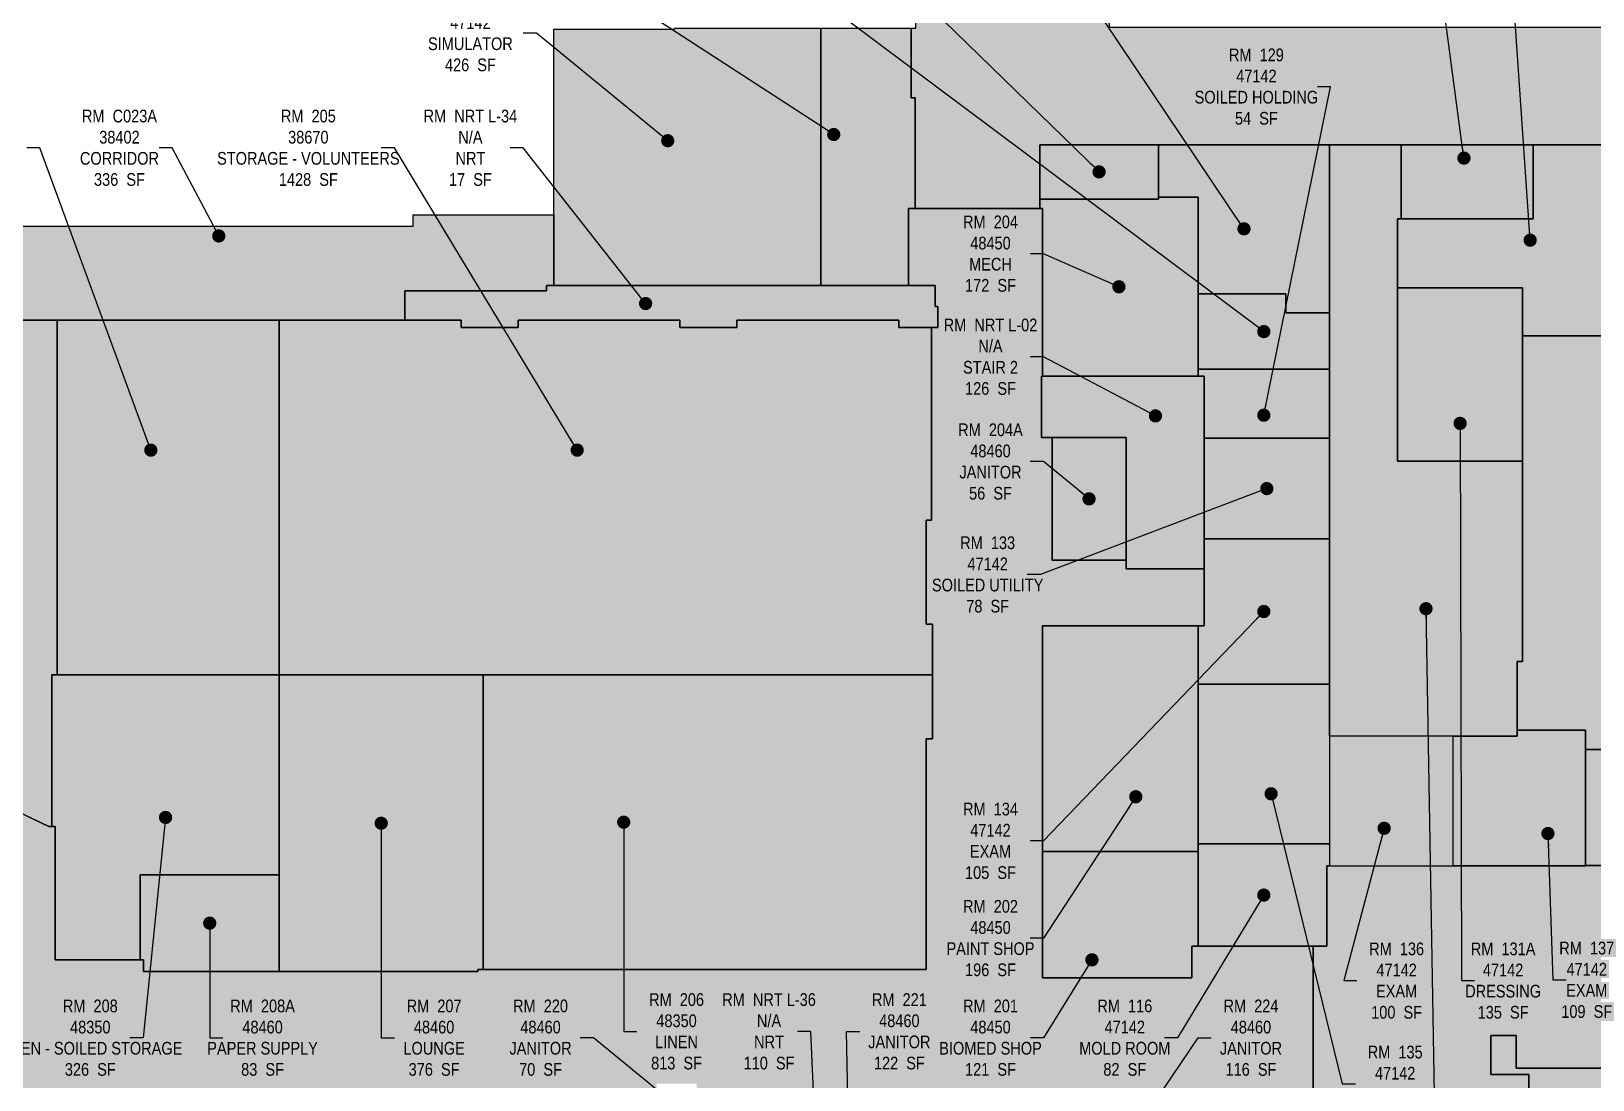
# Model space of a CAD drawing. Header units: inches. Extents: x -72 to 5454, y -365 to 4257.
# Drawn here: x 1955 to 3432, y 1504 to 2496 of the extents above; entities that cross this region are included whole.
import ezdxf

# ---------------------------------------------------------------- set-up
doc = ezdxf.new("R2010")
doc.units = ezdxf.units.IN
doc.header["$LTSCALE"] = 48
doc.header["$MEASUREMENT"] = 0
for name, color, linetype in [('0-LABEL', 3, 'Continuous'), ('1-NRT', 200, 'Continuous'), ('1-NRT-PTN', 253, 'Continuous'), ('3-FCM', 190, 'Continuous'), ('3-FCM-PTN', 9, 'Continuous'), ('4-OCC', 6, 'Continuous'), ('4-OCC-PTN', 95, 'Continuous')]:
    doc.layers.add(name, color=color, linetype=linetype)
doc.styles.add('ArialN', font='ARIALN.TTF')
doc.dimstyles.new('AB-200', dxfattribs={"dimscale": 200, "dimtxt": 0.070312, "dimasz": 0.0625, "dimexe": 0.0625, "dimexo": 0.125, "dimgap": 0.1875, "dimtad": 0, "dimdec": 4, "dimrnd": 0.0625, "dimzin": 0, "dimdsep": 46, "dimlunit": 4, "dimtxsty": 'ArialN', "dimblk": 'ARCHTICK', "dimcen": 0.0625, "dimclrd": 256, "dimclre": 256, "dimclrt": 256, "dimadec": 0, "dimazin": 0, "dimtfac": 1, "dimtdec": 4, "dimtofl": 0, "dimtmove": 2, "dimatfit": 3, "dimldrblk": 'DOT', "dimfxl": 0, "dimfrac": 2, "dimtolj": 1, "dimtzin": 0, "dimlwd": -1, "dimlwe": -1, "dimarcsym": 0})

# ---------------------------------------------------------------- blocks, each defined once
blk = doc.blocks.new('_ArchTick')
at = {"const_width": 0.15}
blk.add_lwpolyline([(-0.5, -0.5), (0.5, 0.5)], dxfattribs=at)
blk = doc.blocks.new('_Dot')
at = {"lineweight": -2}
blk.add_line((-0.5, 0), (-1, 0), dxfattribs=at)
at = {"const_width": 0.5}
blk.add_lwpolyline([(-0.25, 0, 1), (0.25, 0, 1)], format="xyb", close=True, dxfattribs=at)

msp = doc.modelspace()

# ---------------------------------------------------------------- hatches: boundary and pattern name
at = {"layer": '1-NRT-PTN'}
for points in [[(2812.5, 2215.5), (2775.5, 2215.5), (2775.5, 2222.5), (2622.5, 2222.5), (2622.5, 2215.5), (2568.5, 2215.5), (2568.5, 2222.5), (2415.5, 2222.5), (2415.5, 2215.5), (2361.5, 2215.5), (2361.5, 2222.5), (2308.3428, 2222.5), (2308.3428, 2250.25), (2442.34278, 2250.25), (2442.34278, 2255.3749), (2784.59, 2255.3749), (2810.09, 2255.3749), (2810.09, 2235.5), (2812.5, 2235.5)], [(2990.5, 1987.5), (2990.5, 2111.5), (2910.5, 2111.5), (2910.5, 2169.5), (3064.37514, 2169.5), (3064.37516, 1987.5)]]:
    msp.add_hatch(color=256, dxfattribs=at).paths.add_polyline_path(points)
h = msp.add_hatch(color=256, dxfattribs=at)
edge = h.paths.add_edge_path()
edge.add_line((3636.5, 1180), (3359.5, 1180))
edge.add_line((3359.5, 1180), (3359.5, 1177.75))
edge.add_line((3359.5, 1177.75), (3333, 1177.75))
edge.add_line((3333, 1177.75), (3333, 1183))
edge.add_line((3333, 1183), (3335.5, 1183))
edge.add_line((3335.5, 1183), (3335.5, 1204))
edge.add_line((3335.5, 1204), (3353.5, 1204))
edge.add_line((3353.5, 1204), (3353.5, 1388))
edge.add_line((3353.5, 1388), (3335.5, 1388))
edge.add_line((3335.5, 1388), (3335.5, 1438.78027))
edge.add_line((3335.5, 1438.78027), (3371.5, 1438.78027))
edge.add_line((3371.5, 1438.78027), (3371.5, 1509))
edge.add_line((3371.5, 1509), (3335.5, 1509))
edge.add_line((3335.5, 1509), (3335.5, 1546))
edge.add_line((3335.5, 1546), (3359.5, 1546))
edge.add_line((3359.5, 1546), (3359.5, 1515))
edge.add_line((3359.5, 1515), (3496.65882, 1515))
edge.add_line((3496.65882, 1515), (3496.65882, 1546.34759))
edge.add_line((3496.65882, 1546.34759), (3611.49969, 1546.34759))
edge.add_line((3611.49969, 1546.34759), (3611.49969, 1555.37498))
edge.add_line((3611.49969, 1555.37498), (3666.5, 1555.37498))
edge.add_line((3666.5, 1555.37498), (3666.5, 1508))
edge.add_line((3666.5, 1508), (3626.5, 1508))
edge.add_line((3626.5, 1508), (3626.5, 1426))
edge.add_line((3626.5, 1426), (3666.5, 1426))
edge.add_line((3666.5, 1426), (3666.5, 1400))
edge.add_line((3666.5, 1400), (3626.66786, 1400))
edge.add_line((3626.66786, 1400), (3626.66786, 1389))
edge.add_arc((3620.66786, 1389), 6, -90, 0, ccw=False)
edge.add_line((3620.66786, 1383), (3610.5, 1383))
edge.add_line((3610.5, 1383), (3610.5, 1321.14232))
edge.add_line((3610.5, 1321.14232), (3619.83571, 1321.14232))
edge.add_arc((3619.83571, 1315.14232), 6, 0, 90, ccw=False)
edge.add_line((3625.83571, 1315.14232), (3625.83571, 1291.14232))
edge.add_arc((3619.83571, 1291.14232), 6, -90, 0, ccw=False)
edge.add_line((3619.83571, 1285.14232), (3610.5, 1285.14232))
edge.add_line((3610.5, 1285.14232), (3610.5, 1223.28465))
edge.add_line((3610.5, 1223.28465), (3620.66786, 1223.28465))
edge.add_arc((3620.66786, 1217.28465), 6, 0, 90, ccw=False)
edge.add_line((3626.66786, 1217.28465), (3626.66786, 1206))
edge.add_line((3626.66786, 1206), (3636.5, 1206))
edge.add_line((3636.5, 1206), (3636.5, 1180))
at = {"layer": '3-FCM-PTN'}
for points in [[(2791.09, 2328), (2791.09, 2432.9375), (2787.2151, 2432.9375), (2787.215, 2498.68754), (2791.703, 2498.68754), (2791.703, 2550.74995), (2789.953, 2550.74995), (2789.953, 2611), (2974.4175, 2611), (2974.4175, 2550.7499), (2974.4175, 2499.5), (3481.4954, 2499.5), (3481.4954, 2497.75005), (3617.34133, 2497.75069), (3617.34133, 2482.375), (3652.5, 2482.375), (3653.5, 2486), (3666.5, 2486), (3666.5, 2489), (3688.4998, 2489), (3688.4998, 2389.375), (3640.4998, 2389.375), (3640.4998, 2388.875), (3600.33811, 2388.87417), (3558.2941, 2388.875), (3557.2941, 2387), (3469.23278, 2387.00001), (3469.23278, 2388.50001), (2908.8812, 2388.5031), (2908.8812, 2328)], [(3167.50112, 1630.50003), (3167.5, 1073.75), (3174.5, 1073.75), (3174.5, 937), (3168.10829, 937), (3168.10829, 836), (3174.5, 836), (3174.5, 810), (3222, 810), (3222, 539), (3438, 539), (3438, 426), (3419.5, 426), (3419.5, 440), (3371.5, 440), (3371.5, 448), (3333.5, 448), (3333.5, 452), (3306, 452), (3306, 448), (3306, 336), (3333, 336), (3333, 216), (3403, 216), (3403, 177.5), (3443, 177.5), (3443, -42.5), (3437.5, -42.5), (3437.5, -36.5), (3314.25, -36.5), (3314.25, -17), (3310, -17), (3310, 48.25), (3239.5, 48.25), (3239.5, -14.75), (3181, -14.75), (3181, 48.25), (3118, 48.25), (3118, 51.5), (3113.5, 51.5), (3113.5, 147), (3101.5, 147), (3101.5, 256.5), (3258, 256.5), (3258, 400.5), (3101.5, 400.5), (3101.5, 394.5), (3053.5, 394.5), (3053.5, 399.5), (3001.5, 399.5), (2990.5, 399.5), (2990.5, 501), (3102, 501), (3102, 549), (3101.5, 549), (3101.5, 699), (2532, 699), (2532, 708), (2502, 708), (2502, 774), (2544, 774), (2544, 783), (3036.5, 783), (3036.5, 1329), (3054.5, 1329), (3054.5, 1371), (3048, 1371), (3048, 1494), (2916.5, 1494), (2916.5, 1367.5), (2910.5, 1367.5), (2910.5, 1329), (2916, 1329), (2916, 1225), (2806.86326, 1225), (2806.86326, 1329), (2814.86326, 1329), (2814.86326, 1380.5), (2808.86326, 1380.5), (2808.86326, 1484.5), (2739.5, 1484.5), (2739.5, 1496.5), (2584.5, 1496.5), (2584.5, 1500.5), (2546.5, 1500.5), (2546.5, 1480), (2534.5, 1480), (2534.5, 1462), (1864.5, 1462), (1775.5, 1462), (1775.5, 1474), (1609.5, 1474), (1609.5, 1488), (1614, 1488), (1614, 1668.5), (1401, 1668.5), (1401, 1477.5), (1398, 1477.5), (1398, 1437), (1401, 1437), (1401, 1329), (1407, 1329), (1407, 1228), (1413, 1228), (1413, 1192), (1407, 1192), (1407, 1036), (1443, 1036), (1443, 899), (1416, 899), (1416, 904), (1302.5, 904), (1302.5, 899), (1170, 899), (1170, 945), (1172.5, 945), (1172.5, 1033), (1300.5, 1033), (1300.5, 1286.98386), (1297.5, 1286.98386), (1297.5, 1662.5), (1289.85329, 1662.5), (1289.85329, 1790.02258), (1403.85329, 1790.02258), (1403.85329, 1940.02258), (1506.5, 1940.02258), (1506.5, 1782.5), (1708.5, 1782.5), (1708.5, 1930.5), (1702.5, 1930.5), (1702.5, 2014.5), (1776.5, 2014.5), (1776.5, 1930.5), (1768.5, 1930.5), (1768.5, 1782.5), (1876.5, 1782.5), (1876.5, 1789.15267), (1971.5, 1743.65267), (1977.5, 1743.65267), (1977.5, 1619.5), (1977.5, 1617.5), (2061, 1617.5), (2061, 1606.5), (2377.5, 1606.5), (2377.5, 1608.5), (2801.5, 1608.5), (2801.5, 1826.5), (2807.5, 1826.5), (2807.5, 1935), (2801.5, 1935), (2801.5, 2033.5), (2806.5, 2033.5), (2806.5, 2215.5), (2812.5, 2215.5), (2812.5, 2235.5), (2810.09, 2235.5), (2810.09, 2255.3749), (2784.59, 2255.3749), (2784.59, 2328), (2911.3402, 2328), (2911.3402, 2169.5), (2910.5, 2169.5), (2910.5, 2111.5), (2920.5, 2111.5), (2920.5, 1995.5), (2990.5, 1995.5), (2990.5, 1987.5), (3064.37516, 1987.49999), (3064.37515, 1933.5), (2911.33965, 1933.5), (2911.33965, 1600.58567), (3052.8749, 1600.58567), (3052.8749, 1630.5001)]]:
    msp.add_hatch(color=256, dxfattribs=at).paths.add_polyline_path(points)
h = msp.add_hatch(color=256, dxfattribs=at)
h.dxf.hatch_style = 1
edge = h.paths.add_edge_path()
edge.add_line((4639.74989, 1417.375), (3666.5, 1417.3749))
edge.add_line((3666.5, 1417.3749), (3666.5, 1426))
edge.add_line((3666.5, 1426), (3660.2498, 1426))
edge.add_line((3660.2498, 1426), (3660.2498, 1508))
edge.add_line((3660.2498, 1508), (3666.5, 1508))
edge.add_line((3666.5, 1508), (3666.5, 1555.37498))
edge.add_line((3666.5, 1555.37498), (3611.49969, 1555.37498))
edge.add_line((3611.49969, 1555.37498), (3611.49969, 1546.34759))
edge.add_line((3611.49969, 1546.34759), (3496.65882, 1546.34759))
edge.add_line((3496.65882, 1546.34759), (3496.65882, 1515))
edge.add_line((3496.65882, 1515), (3359.5, 1515))
edge.add_line((3359.5, 1515), (3359.5, 1546))
edge.add_line((3359.5, 1546), (3335.5, 1546))
edge.add_line((3335.5, 1546), (3335.5, 1509))
edge.add_line((3335.5, 1509), (3371.5, 1509))
edge.add_line((3371.5, 1509), (3371.5, 1438.78027))
edge.add_line((3371.5, 1438.78027), (3335.5, 1438.78027))
edge.add_line((3335.5, 1438.78027), (3335.5, 1388))
edge.add_line((3335.5, 1388), (3353.5, 1388))
edge.add_line((3353.5, 1388), (3353.5, 1204))
edge.add_line((3353.5, 1204), (3335.5, 1204))
edge.add_line((3335.5, 1204), (3335.5, 1183))
edge.add_line((3335.5, 1183), (3333, 1183))
edge.add_line((3333, 1183), (3333, 1177.75))
edge.add_line((3333, 1177.75), (3359.5, 1177.75))
edge.add_line((3359.5, 1177.75), (3359.5, 1180))
edge.add_line((3359.5, 1180), (3636.5, 1180))
edge.add_line((3636.5, 1180), (3636.5, 1206))
edge.add_line((3636.5, 1206), (3626.66786, 1206))
edge.add_line((3626.66786, 1206), (3626.66786, 1217.28465))
edge.add_arc((3620.66786, 1217.28465), 6, 0, 90)
edge.add_line((3620.66786, 1223.28465), (3610.5, 1223.28465))
edge.add_line((3610.5, 1223.28465), (3610.5, 1285.14232))
edge.add_line((3610.5, 1285.14232), (3619.83571, 1285.14232))
edge.add_arc((3619.83571, 1291.14232), 6, 270, 360)
edge.add_line((3625.83571, 1291.14232), (3625.83571, 1315.14232))
edge.add_arc((3619.83571, 1315.14232), 6, 0, 90)
edge.add_line((3619.83571, 1321.14232), (3610.5, 1321.14232))
edge.add_line((3610.5, 1321.14232), (3610.5, 1383))
edge.add_line((3610.5, 1383), (3620.66786, 1383))
edge.add_arc((3620.66786, 1389), 6, 270, 360)
edge.add_line((3626.66786, 1389), (3626.66786, 1400))
edge.add_line((3626.66786, 1400), (3666.5, 1400))
edge.add_line((3666.5, 1400), (3666.5, 1417.35929))
edge.add_line((3666.5, 1417.35929), (3769.2498, 1417.35929))
edge.add_line((3769.2498, 1417.35929), (3769.2498, 1293))
edge.add_line((3769.2498, 1293), (3766.5, 1293))
edge.add_line((3766.5, 1293), (3766.49981, 1079.0003))
edge.add_line((3766.49981, 1079.0003), (3636.4999, 1078.9999))
edge.add_line((3636.4999, 1078.9999), (3636.4999, 1073.75))
edge.add_line((3636.4999, 1073.75), (3167.5, 1073.75))
edge.add_line((3167.5, 1073.75), (3167.50112, 1630.50003))
edge.add_line((3167.50112, 1630.50003), (3180.375, 1630.5))
edge.add_line((3180.375, 1630.5), (3180.375, 1706.5))
edge.add_line((3180.375, 1706.5), (3425.06255, 1706.5))
edge.add_line((3425.06255, 1706.5), (3425.06255, 1706.875))
edge.add_line((3425.06255, 1706.875), (3622, 1706.875))
edge.add_line((3622, 1706.875), (3622, 1821))
edge.add_line((3622, 1821), (3629.5231, 1821))
edge.add_line((3629.5231, 1821), (3629.5231, 1825))
edge.add_line((3629.5231, 1825), (3769.64753, 1825))
edge.add_line((3769.64753, 1825), (3769.64753, 1524.87494))
edge.add_line((3769.64753, 1524.87494), (4245.2499, 1524.62492))
edge.add_line((4245.2499, 1524.62492), (4245.2499, 1527.37489))
edge.add_line((4245.2499, 1527.37489), (4274.4999, 1527.37489))
edge.add_line((4274.4999, 1527.37489), (4274.4999, 1524.62494))
edge.add_line((4274.4999, 1524.62494), (4532.4999, 1524.62494))
edge.add_line((4532.4999, 1524.62494), (4532.4999, 1650.49995))
edge.add_line((4532.4999, 1650.49995), (4560.9999, 1650.49995))
edge.add_line((4560.9999, 1650.49995), (4560.9999, 1703.7499))
edge.add_line((4560.9999, 1703.7499), (4668.24997, 1703.75))
edge.add_line((4668.24997, 1703.75), (4668.24997, 1650.5))
edge.add_line((4668.24997, 1650.5), (4707.6798, 1650.49999))
edge.add_line((4707.6798, 1650.49999), (4707.6798, 1544.24996))
edge.add_line((4707.6798, 1544.24996), (4639.7499, 1544.24996))
edge.add_line((4639.7499, 1544.24996), (4639.74989, 1417.375))
at = {"layer": '4-OCC-PTN'}
for color, points in [(52, [(2701.96503, 2255.3749), (2449.17139, 2255.3749), (2449.17139, 2497.6875), (2563.488, 2497.6875), (2563.488, 2498.6875), (2701.96503, 2498.68754), (2701.96503, 2255.3749)]), (52, [(2784.59, 2255.3749), (2701.96503, 2255.3749), (2701.96503, 2498.68754), (2787.215, 2498.68754), (2787.2151, 2432.9375), (2791.09, 2432.9375), (2791.09, 2328), (2784.59, 2328)]), (201, [(2908.8812, 2388.5031), (3021.1251, 2388.5031), (3021.1251, 2337.00005), (2908.8812, 2337.00005)]), (52, [(3058.62502, 2247.37507), (3058.62502, 2338.75035), (3021.1251, 2338.75035), (3021.1251, 2388.50248), (3183.00006, 2388.50159), (3183.00006, 2229.37507), (3141.75006, 2229.37507), (3141.75006, 2247.37507)]), (52, [(3360.5623, 1834.62495), (3360.5623, 1829.12505), (3183.01754, 1829.125), (3183.00006, 2388.50159), (3250.6875, 2388.50139), (3250.6875, 2318.37501), (3247.3125, 2318.37501), (3247.3125, 2089.12501), (3365.43751, 2089.12501), (3365.4377, 1899.75005), (3360.5625, 1899.75005)]), (52, [(3365.43751, 2207.87501), (3365.43751, 2253.12501), (3247.3125, 2253.12501), (3247.3125, 2318.37501), (3375.56233, 2318.37501), (3375.56233, 2388.50053), (3469.23278, 2388.50001), (3469.23278, 2387.00001), (3498.25, 2387.00001), (3498.25, 2362.99998), (3486.25, 2363), (3486.25, 2237), (3498.25, 2237), (3498.25, 2207.87501)]), (52, [(3250.6875, 2388.50122), (3375.56233, 2388.50122), (3375.56233, 2318.37501), (3250.6875, 2318.37501)]), (55, [(2908.8812, 2328), (2908.8812, 2337.0001), (3021.1251, 2337.00005), (3021.1251, 2338.75035), (3058.62502, 2338.75035), (3058.62502, 2169.5), (2911.3402, 2169.5), (2911.3402, 2328)]), (18, [(1876.5, 2222.5), (1876.5, 2311.5), (2316.3427, 2311.5), (2316.3427, 2322), (2449.17139, 2322), (2449.17139, 2255.3749), (2442.34278, 2255.3749), (2442.34278, 2250.25), (2308.3428, 2250.25), (2308.3428, 2222.5)]), (52, [(3058.62502, 2176.12507), (3058.62502, 2247.37507), (3141.75006, 2247.37507), (3141.75006, 2229.37507), (3183.00006, 2229.37507), (3183.00006, 2176.12507)]), (52, [(3247.3125, 2253.12501), (3365.43751, 2253.12501), (3365.43751, 2089.12501), (3247.3125, 2089.12501)]), (18, [(1873.5, 1930.5), (1873.5, 2119.5), (1876.5, 2119.5), (1876.5, 2222.5), (1979.5, 2222.5), (1979.5, 1887), (1974.5, 1887), (1974.5, 1743.65267), (1971.5, 1743.65267), (1876.5, 1789.15267), (1876.5, 1930.5)]), (18, [(1979.5, 2222.5), (2189.5, 2222.5), (2189.5, 1887), (1979.5, 1887)]), (63, [(2189.5, 1887), (2189.5, 2222.5), (2361.5, 2222.5), (2361.5, 2215.5), (2415.5, 2215.5), (2415.5, 2222.5), (2568.5, 2222.5), (2568.5, 2215.5), (2622.5, 2215.5), (2622.5, 2222.5), (2775.5, 2222.5), (2775.5, 2215.5), (2806.5, 2215.5), (2806.5, 2033.5), (2801.5, 2033.5), (2801.5, 1935), (2807.5, 1935), (2807.5, 1887)]), (52, [(3498.2501, 1816.37499), (3425.06255, 1816.37495), (3425.06255, 1834.6249), (3360.5623, 1834.62495), (3360.5625, 1899.75005), (3365.4377, 1899.75005), (3365.43751, 2207.87501), (3498.25, 2207.87501)]), (52, [(3064.37514, 2110.87507), (3064.37514, 2169.5), (3058.62502, 2169.5), (3058.62502, 2176.12507), (3183.00006, 2176.12507), (3183.00006, 2110.87507)]), (201, [(2920.5, 2111.5), (2990.5, 2111.5), (2990.5, 1995.5), (2920.5, 1995.5)]), (52, [(3064.37514, 2110.87507), (3183.00006, 2110.87507), (3183.00006, 2015.6251), (3064.37514, 2015.6251)]), (52, [(3064.37515, 2015.6251), (3183.00006, 2015.6251), (3183.00007, 1878.3751), (3058.62502, 1878.3751), (3058.62502, 1933.5), (3064.37515, 1933.5), (3064.37516, 1987.5)]), (55, [(3052.8749, 1933.5), (3058.62502, 1933.5), (3058.62502, 1720.1667), (2911.33965, 1720.1667), (2911.33965, 1933.5), (2920.5, 1933.5)]), (51, [(1974.5, 1743.65267), (1974.5, 1887), (2189.5, 1887), (2189.5, 1698), (2058, 1698), (2058, 1617.5), (1977.5, 1617.5), (1977.5, 1743.65267)]), (201, [(2189.5, 1606.5), (2189.5, 1887), (2382.5, 1887), (2382.5, 1608.5), (2377.5, 1608.5), (2377.5, 1606.5)]), (51, [(2382.5, 1608.5), (2382.5, 1887), (2807.5, 1887), (2807.5, 1826.5), (2801.5, 1826.5), (2801.5, 1608.5)]), (52, [(3058.62502, 1878.3751), (3183.00003, 1878.3751), (3183.00003, 1727.12495), (3058.62502, 1727.12495)]), (52, [(3299.9375, 1706.50224), (3299.9375, 1829.125), (3360.5623, 1829.12505), (3360.5623, 1834.62495), (3425.06255, 1834.6249), (3425.06255, 1706.5)]), (52, [(3183.01754, 1706.50224), (3299.9375, 1706.50224), (3299.9375, 1829.125), (3183.01754, 1829.125)]), (52, [(3425.06255, 1706.875), (3425.06255, 1816.37495), (3503.66275, 1816.375), (3552.375, 1767.66305), (3552.375, 1706.875)]), (55, [(2911.33965, 1720.1667), (3058.62502, 1720.1667), (3058.62496, 1630.5001), (3052.8749, 1630.5001), (3052.8749, 1600.58567), (2911.33965, 1600.58567)]), (52, [(3058.62496, 1630.5001), (3058.62496, 1727.12495), (3183.00003, 1727.12495), (3183.01754, 1706.50224), (3180.375, 1706.5), (3180.375, 1630.5)]), (201, [(2189.5, 1606.5), (2061, 1606.5), (2061, 1617.5), (2058, 1617.5), (2058, 1698), (2189.5, 1698)])]:
    msp.add_hatch(color=color, dxfattribs=at).paths.add_polyline_path(points)

# ---------------------------------------------------------------- linework, layer by layer
at = {"layer": '1-NRT'}
for points in [[(2812.5, 2215.5), (2775.5, 2215.5), (2775.5, 2222.5), (2622.5, 2222.5), (2622.5, 2215.5), (2568.5, 2215.5), (2568.5, 2222.5), (2415.5, 2222.5), (2415.5, 2215.5), (2361.5, 2215.5), (2361.5, 2222.5), (2308.3428, 2222.5), (2308.3428, 2250.25), (2442.34278, 2250.25), (2442.34278, 2255.3749), (2784.59, 2255.3749), (2810.09, 2255.3749), (2810.09, 2235.5), (2812.5, 2235.5)], [(2990.5, 1987.5), (2990.5, 2111.5), (2910.5, 2111.5), (2910.5, 2169.5), (3064.37514, 2169.5), (3064.37516, 1987.5)]]:
    msp.add_lwpolyline(points, close=True, dxfattribs=at)
msp.add_lwpolyline([(3636.5, 1180), (3359.5, 1180), (3359.5, 1177.75), (3333, 1177.75), (3333, 1183), (3335.5, 1183), (3335.5, 1204), (3353.5, 1204), (3353.5, 1388), (3335.5, 1388), (3335.5, 1438.78027), (3371.5, 1438.78027), (3371.5, 1509), (3335.5, 1509), (3335.5, 1546), (3359.5, 1546), (3359.5, 1515), (3496.65882, 1515)], dxfattribs=at)
at = {"layer": '3-FCM'}
for points in [[(3469.23278, 2388.50001), (2908.8812, 2388.5031), (2908.8812, 2328), (2791.09, 2328), (2791.09, 2432.9375), (2787.2151, 2432.9375), (2787.215, 2498.68754), (2791.703, 2498.68754), (2791.703, 2550.74995), (2789.953, 2550.74995), (2789.953, 2611), (2974.4175, 2611), (2974.4175, 2550.7499), (2974.4175, 2550.7499), (2974.4175, 2499.5), (3481.4954, 2499.5)], [(1876.5, 1789.15267), (1971.5, 1743.65267), (1977.5, 1743.65267), (1977.5, 1619.5), (1977.5, 1617.5), (2061, 1617.5), (2061, 1606.5), (2377.5, 1606.5), (2377.5, 1608.5), (2801.5, 1608.5), (2801.5, 1826.5), (2807.5, 1826.5), (2807.5, 1935), (2801.5, 1935), (2801.5, 2033.5), (2806.5, 2033.5), (2806.5, 2215.5), (2812.5, 2215.5), (2812.5, 2235.5), (2810.09, 2235.5), (2810.09, 2255.3749), (2784.59, 2255.3749), (2784.59, 2328), (2911.3402, 2328), (2911.3402, 2169.5), (2910.5, 2169.5), (2910.5, 2111.5), (2920.5, 2111.5), (2920.5, 1995.5), (2990.5, 1995.5), (2990.5, 1987.5), (3064.37516, 1987.49999), (3064.37515, 1933.5), (2911.33965, 1933.5), (2911.33965, 1600.58567), (3052.8749, 1600.58567), (3052.8749, 1630.5001), (3167.50112, 1630.50003), (3167.5, 1073.75)], [(3636.4999, 1073.75), (3167.5, 1073.75), (3167.50112, 1630.50003), (3180.375, 1630.5), (3180.375, 1706.5), (3425.06255, 1706.5), (3425.06255, 1706.875), (3622, 1706.875)], [(3496.65882, 1515), (3359.5, 1515), (3359.5, 1546), (3335.5, 1546), (3335.5, 1509), (3371.5, 1509), (3371.5, 1438.78027), (3335.5, 1438.78027), (3335.5, 1388), (3353.5, 1388), (3353.5, 1204), (3335.5, 1204), (3335.5, 1183), (3333, 1183), (3333, 1177.75), (3359.5, 1177.75), (3359.5, 1180), (3636.5, 1180)]]:
    msp.add_lwpolyline(points, dxfattribs=at)
at = {"layer": '4-OCC'}
for points in [[(2701.96503, 2255.3749), (2449.17139, 2255.3749), (2449.17139, 2497.6875), (2563.488, 2497.6875), (2563.488, 2498.6875), (2701.96503, 2498.68754), (2701.96503, 2255.3749)], [(2784.59, 2255.3749), (2701.96503, 2255.3749), (2701.96503, 2498.68754), (2787.215, 2498.68754), (2787.2151, 2432.9375), (2791.09, 2432.9375), (2791.09, 2328), (2784.59, 2328)], [(2908.8812, 2388.5031), (3021.1251, 2388.5031), (3021.1251, 2337.00005), (2908.8812, 2337.00005)], [(3058.62502, 2247.37507), (3058.62502, 2338.75035), (3021.1251, 2338.75035), (3021.1251, 2388.50248), (3183.00006, 2388.50159), (3183.00006, 2229.37507), (3141.75006, 2229.37507), (3141.75006, 2247.37507)], [(3360.5623, 1834.62495), (3360.5623, 1829.12505), (3183.01754, 1829.125), (3183.00006, 2388.50159), (3250.6875, 2388.50139), (3250.6875, 2318.37501), (3247.3125, 2318.37501), (3247.3125, 2089.12501), (3365.43751, 2089.12501), (3365.4377, 1899.75005), (3360.5625, 1899.75005)], [(3365.43751, 2207.87501), (3365.43751, 2253.12501), (3247.3125, 2253.12501), (3247.3125, 2318.37501), (3375.56233, 2318.37501), (3375.56233, 2388.50053), (3469.23278, 2388.50001), (3469.23278, 2387.00001), (3498.25, 2387.00001), (3498.25, 2362.99998), (3486.25, 2363), (3486.25, 2237), (3498.25, 2237), (3498.25, 2207.87501)], [(3250.6875, 2388.50122), (3375.56233, 2388.50122), (3375.56233, 2318.37501), (3250.6875, 2318.37501)], [(2908.8812, 2328), (2908.8812, 2337.0001), (3021.1251, 2337.00005), (3021.1251, 2338.75035), (3058.62502, 2338.75035), (3058.62502, 2169.5), (2911.3402, 2169.5), (2911.3402, 2328)], [(1876.5, 2222.5), (1876.5, 2311.5), (2316.3427, 2311.5), (2316.3427, 2322), (2449.17139, 2322), (2449.17139, 2255.3749), (2442.34278, 2255.3749), (2442.34278, 2250.25), (2308.3428, 2250.25), (2308.3428, 2222.5)], [(3058.62502, 2176.12507), (3058.62502, 2247.37507), (3141.75006, 2247.37507), (3141.75006, 2229.37507), (3183.00006, 2229.37507), (3183.00006, 2176.12507)], [(3247.3125, 2253.12501), (3365.43751, 2253.12501), (3365.43751, 2089.12501), (3247.3125, 2089.12501)], [(1873.5, 1930.5), (1873.5, 2119.5), (1876.5, 2119.5), (1876.5, 2222.5), (1979.5, 2222.5), (1979.5, 1887), (1974.5, 1887), (1974.5, 1743.65267), (1971.5, 1743.65267), (1876.5, 1789.15267), (1876.5, 1930.5)], [(1979.5, 2222.5), (2189.5, 2222.5), (2189.5, 1887), (1979.5, 1887)], [(2189.5, 1887), (2189.5, 2222.5), (2361.5, 2222.5), (2361.5, 2215.5), (2415.5, 2215.5), (2415.5, 2222.5), (2568.5, 2222.5), (2568.5, 2215.5), (2622.5, 2215.5), (2622.5, 2222.5), (2775.5, 2222.5), (2775.5, 2215.5), (2806.5, 2215.5), (2806.5, 2033.5), (2801.5, 2033.5), (2801.5, 1935), (2807.5, 1935), (2807.5, 1887)], [(3498.2501, 1816.37499), (3425.06255, 1816.37495), (3425.06255, 1834.6249), (3360.5623, 1834.62495), (3360.5625, 1899.75005), (3365.4377, 1899.75005), (3365.43751, 2207.87501), (3498.25, 2207.87501)], [(3064.37514, 2110.87507), (3064.37514, 2169.5), (3058.62502, 2169.5), (3058.62502, 2176.12507), (3183.00006, 2176.12507), (3183.00006, 2110.87507)], [(2920.5, 2111.5), (2990.5, 2111.5), (2990.5, 1995.5), (2920.5, 1995.5)], [(3064.37514, 2110.87507), (3183.00006, 2110.87507), (3183.00006, 2015.6251), (3064.37514, 2015.6251)], [(3064.37515, 2015.6251), (3183.00006, 2015.6251), (3183.00007, 1878.3751), (3058.62502, 1878.3751), (3058.62502, 1933.5), (3064.37515, 1933.5), (3064.37516, 1987.5)], [(3052.8749, 1933.5), (3058.62502, 1933.5), (3058.62502, 1720.1667), (2911.33965, 1720.1667), (2911.33965, 1933.5), (2920.5, 1933.5)], [(1974.5, 1743.65267), (1974.5, 1887), (2189.5, 1887), (2189.5, 1698), (2058, 1698), (2058, 1617.5), (1977.5, 1617.5), (1977.5, 1743.65267)], [(2189.5, 1606.5), (2189.5, 1887), (2382.5, 1887), (2382.5, 1608.5), (2377.5, 1608.5), (2377.5, 1606.5)], [(2382.5, 1608.5), (2382.5, 1887), (2807.5, 1887), (2807.5, 1826.5), (2801.5, 1826.5), (2801.5, 1608.5)], [(3058.62502, 1878.3751), (3183.00003, 1878.3751), (3183.00003, 1727.12495), (3058.62502, 1727.12495)], [(3299.9375, 1706.50224), (3299.9375, 1829.125), (3360.5623, 1829.12505), (3360.5623, 1834.62495), (3425.06255, 1834.6249), (3425.06255, 1706.5)], [(3183.01754, 1706.50224), (3299.9375, 1706.50224), (3299.9375, 1829.125), (3183.01754, 1829.125)], [(3425.06255, 1706.875), (3425.06255, 1816.37495), (3503.66275, 1816.375), (3552.375, 1767.66305), (3552.375, 1706.875)], [(2911.33965, 1720.1667), (3058.62502, 1720.1667), (3058.62496, 1630.5001), (3052.8749, 1630.5001), (3052.8749, 1600.58567), (2911.33965, 1600.58567)], [(3058.62496, 1630.5001), (3058.62496, 1727.12495), (3183.00003, 1727.12495), (3183.01754, 1706.50224), (3180.375, 1706.5), (3180.375, 1630.5)], [(2189.5, 1606.5), (2061, 1606.5), (2061, 1617.5), (2058, 1617.5), (2058, 1698), (2189.5, 1698)]]:
    msp.add_lwpolyline(points, close=True, dxfattribs=at)

# ---------------------------------------------------------------- texts
at = {"layer": '0-LABEL', "char_height": 12, "attachment_point": 5, "style": 'ArialN'}
for s, insert in [('RM  117\\P47142\\PSIMULATOR\\P426  SF', (2370.3428, 2493.89311)), ('RM  129\\P47142\\PSOILED HOLDING\\P54  SF', (3113.8032, 2443.35273)), ('RM  C023A\\P38402\\PCORRIDOR\\P336  SF', (2038.37801, 2385.5)), ('RM  205\\P38670\\PSTORAGE - VOLUNTEERS\\P1428  SF', (2217.05487, 2385.5)), ('RM  NRT L-34\\PN/A\\PNRT\\P17  SF', (2370.3428, 2385.5)), ('RM  204\\P48450\\PMECH\\P172  SF', (2862.29381, 2285.38558)), ('RM  NRT L-02\\PN/A\\PSTAIR 2\\P126  SF', (2862.29381, 2187.89063)), ('RM  204A\\P48460\\PJANITOR\\P56  SF', (2862.29381, 2088.76788)), ('RM  133\\P47142\\PSOILED UTILITY\\P78  SF', (2859.61811, 1981.9527)), ('RM  134\\P47142\\PEXAM\\P105  SF', (2862.29381, 1730.04811)), ('RM  202\\P48450\\PPAINT SHOP\\P196  SF', (2862.29381, 1638.07012)), ('RM  136\\P47142\\PEXAM\\P100  SF', (3246.44736, 1597.87359)), ('RM  131A\\P47142\\PDRESSING\\P135  SF', (3347.16031, 1597.87359)), ('RM  137\\P47142\\PEXAM\\P109  SF', (3426.28365, 1598.60595)), ('RM  206\\P48350\\PLINEN\\P813  SF', (2565.34254, 1549.88574)), ('RM  NRT L-36\\PN/A\\PNRT\\P110  SF', (2652.80202, 1549.88574)), ('RM  221\\P48460\\PJANITOR\\P122  SF', (2776.10277, 1549.88574)), ('RM  208\\P48350\\PLINEN - SOILED STORAGE\\P326  SF', (2010.79769, 1543.88574)), ('RM  208A\\P48460\\PPAPER SUPPLY\\P83  SF', (2173.75, 1543.88574)), ('RM  207\\P48460\\PLOUNGE\\P376  SF', (2336, 1543.88574)), ('RM  220\\P48460\\PJANITOR\\P70  SF', (2436.66628, 1543.88574)), ('RM  201\\P48450\\PBIOMED SHOP\\P121  SF', (2862.29381, 1543.88574)), ('RM  116\\P47142\\PMOLD ROOM\\P82  SF', (2989.3135, 1543.88574)), ('RM  224\\P48460\\PJANITOR\\P116  SF', (3108.6589, 1543.88574)), ('RM  135\\P47142\\PEXAM\\P131  SF', (3245.06973, 1500.27258))]:
    msp.add_mtext(s, dxfattribs=dict(at, insert=insert))

# ---------------------------------------------------------------- leaders
at = {"layer": '0-LABEL', "annotation_type": 0, "has_hookline": 1}
for points, hookline_direction, text_width in [([(3102.06258, 2308.93878), (2650.10709, 2982.0001), (2637.60709, 2982.0001)], 1, 135.21692), ([(3310.12251, 2375.78487), (3228.67442, 2982.0001), (3216.17442, 2982.0001)], 1, 117.79809), ([(3372.78125, 2298.18777), (3325.88025, 2982.0001), (3313.38025, 2982.0001)], 1, 48.35198), ([(2965.00315, 2362.75157), (2420.3428, 2893.43085), (2407.8428, 2893.43085)], 1, 58.24829), ([(3120.81254, 2211.75007), (2420.3428, 2735.52872), (2407.8428, 2735.52872)], 1, 66.03274), ([(2714.02409, 2398.11893), (2420.3428, 2588.65472), (2407.8428, 2588.65472)], 1, 66.03274), ([(2556.98724, 2392.2451), (2432.8428, 2493.89311), (2420.3428, 2493.89311)], 1, 79.38336), ([(3120.81254, 2132.65574), (3184.01125, 2443.35273), (3171.51125, 2443.35273)], 1, 115.4161), ([(2068.05307, 2099.60141), (1963.21455, 2385.5), (1950.71455, 2385.5)], 1, 53.50887), ([(2132.32598, 2302.19024), (2088.37801, 2385.5), (2075.87801, 2385.5)], 1, 73.9809), ([(2471.35338, 2099.62953), (2298.43675, 2385.5), (2285.93675, 2385.5)], 1, 171.2824), ([(2536.07853, 2238.2501), (2420.3428, 2385.5), (2407.8428, 2385.5)], 1, 86.85675), ([(2983.75311, 2254.12517), (2912.29381, 2285.38558), (2899.79381, 2285.38558)], 1, 50.21828), ([(3018.32582, 2132), (2912.29381, 2187.89063), (2899.79381, 2187.89063)], 1, 86.80764), ([(3306.48595, 2124.94351), (3307.75218, 1597.87359), (3320.25218, 1597.87359)], 0, 69.92087), ([(2955.5, 2053.5), (2912.29381, 2088.76788), (2899.79381, 2088.76788)], 1, 60.09823), ([(3123.6876, 2063.25008), (2909.61811, 1981.9527), (2897.11811, 1981.9527)], 1, 104.69304), ([(3120.81254, 1947.0001), (2912.29381, 1730.04811), (2899.79381, 1730.04811)], 1, 50.21828), ([(3274.21888, 1949.64478), (3285.62578, 1283.5168), (3273.12578, 1283.5168)], 1, 88.1337), ([(2999.7273, 1771.8044), (2912.29381, 1638.07012), (2899.79381, 1638.07012)], 1, 81.59345), ([(3127.71929, 1774.61618), (3195.06973, 1500.27258), (3207.56973, 1500.27258)], 0, 50.32469), ([(2082, 1752.25), (2060.79769, 1543.88574), (2048.29769, 1543.88574)], 1, 172.44475), ([(2286, 1746.75), (2286, 1543.88574), (2298.5, 1543.88574)], 0, 56.33288), ([(2515.34254, 1747.75), (2515.34254, 1549.88574), (2527.84254, 1549.88574)], 0, 50.24284), ([(3234.62634, 1741.95784), (3196.44736, 1597.87359), (3208.94736, 1597.87359)], 0, 50.24284), ([(3389.55009, 1737.03184), (3394.35041, 1598.60595), (3406.85041, 1598.60595)], 0, 50.24284), ([(3120.82125, 1678.81247), (3039.3135, 1543.88574), (3026.8135, 1543.88574)], 1, 84.25375), ([(2123.75, 1652.25), (2123.75, 1543.88574), (2136.25, 1543.88574)], 0, 103.48977), ([(2958.26383, 1617.55719), (2912.29381, 1543.88574), (2899.79381, 1543.88574)], 1, 95.38608), ([(2596.72271, 1453.89516), (2486.66628, 1543.88574), (2474.16628, 1543.88574)], 1, 58.24829), ([(2701.58383, 1354.51568), (2692.23817, 1549.88574), (2679.73817, 1549.88574)], 1, 86.88131), ([(2728.02642, 1446.7721), (2726.10277, 1549.88574), (2738.60277, 1549.88574)], 0, 58.24829), ([(2998.72879, 1455.14952), (3058.6589, 1543.88574), (3071.1589, 1543.88574)], 0, 58.24829)]:
    msp.add_leader(points, dimstyle='AB-200', dxfattribs=dict(at, hookline_direction=hookline_direction, text_width=text_width))

doc.saveas('drawing.dxf')
